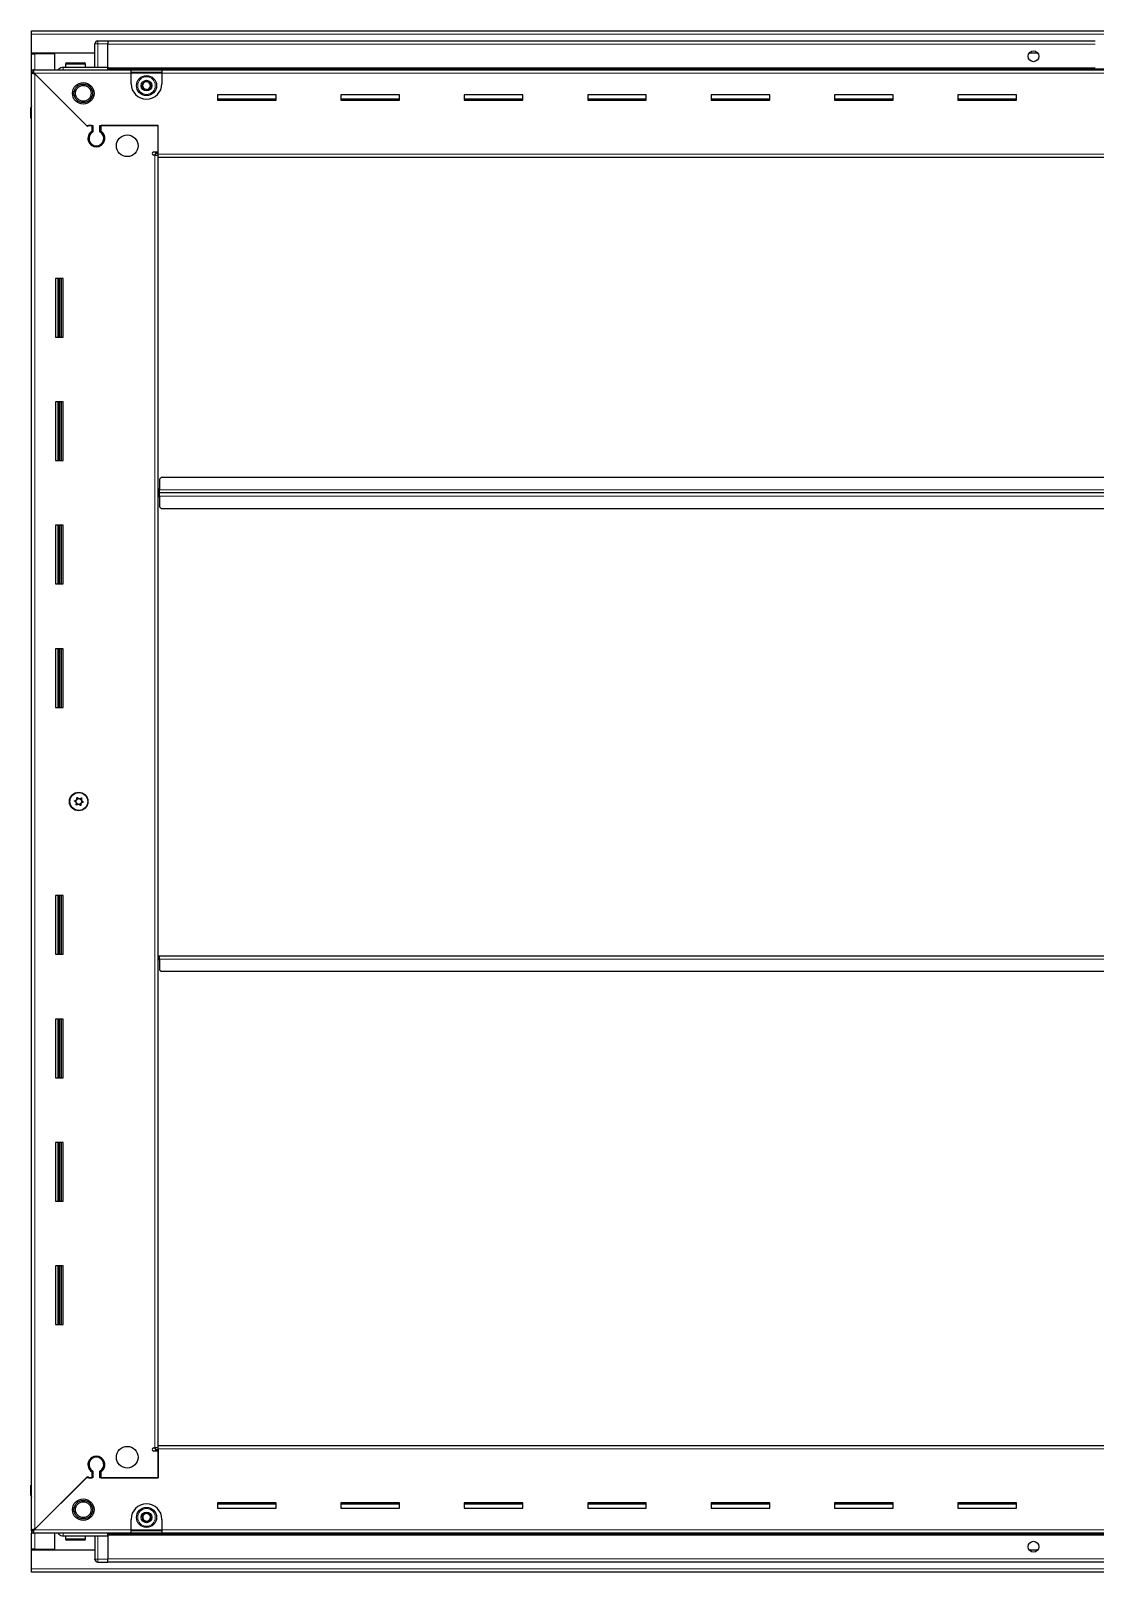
# Model space of a CAD drawing. Header units: millimetres. Extents: x 1219 to 6020, y -1044 to 1906.
# Drawn here: x 4544 to 5234, y 677 to 1676 of the extents above; entities that cross this region are included whole.
import ezdxf

# ---------------------------------------------------------------- set-up
doc = ezdxf.new("R2010")
doc.units = ezdxf.units.MM

msp = doc.modelspace()

# ---------------------------------------------------------------- linework, layer by layer
at = {"color": 7, "linetype": 'Continuous', "lineweight": 25}
for p, q in [((4544.5, 1673.72), (4544.5, 1675.82)), ((4544.5, 1675.82), (5943.5, 1675.82)), ((4544.5, 1661.32), (4544.5, 1673.72)), ((4586.17, 1668.82), (4586.17, 1668.82)), ((4587.5, 1669.32), (4594, 1669.32)), ((4587.5, 1669.32), (4594, 1669.32)), ((4594, 1669.32), (4594, 1669.32)), ((4594, 1669.32), (4594, 1669.32)), ((4594, 1669.32), (4594, 1667.32)), ((5234, 1669.17), (4594, 1669.17)), ((4585.5, 1661.32), (4544.5, 1661.32)), ((4544.5, 1660.82), (4544.5, 1661.32)), ((4544.5, 1660.82), (4546.6, 1660.82)), ((4544.5, 1650.57), (4544.5, 1660.82)), ((4546, 1660.82), (4546, 1661.32)), ((4559.5, 1660.82), (4546.6, 1660.82)), ((4559.5, 1650.57), (4559.5, 1660.82)), ((4585.5, 1652.32), (4585.5, 1667.32)), ((4594, 1652.32), (4594, 1667.32)), ((5196.87, 1661.32), (5191.12, 1661.32)), ((4544.5, 1649.07), (4544.5, 1650.57)), ((4544.5, 1650.57), (4545.5, 1650.57)), ((4544.5, 1648.57), (4544.5, 1649.07)), ((4544.5, 1649.07), (4545.5, 1649.07)), ((4544.5, 704.07), (4544.5, 1648.57)), ((4546, 1648.57), (4544.5, 1648.57)), ((4545.5, 1649.07), (4545.5, 1650.57)), ((4545.5, 1650.57), (4609, 1650.57)), ((4546.1, 1648.47), (4580, 1614.57)), ((4565, 1652.32), (4594, 1652.32)), ((4566.5, 1654.22), (4566.5, 1652.32)), ((4567.3, 1655.02), (4578.7, 1655.02)), ((4579.5, 1652.32), (4579.5, 1654.22)), ((4593.92, 1650.57), (4594, 1652.29)), ((4594, 1652.32), (4594, 1651.82)), ((4594, 1651.17), (5894, 1651.17)), ((4609, 1648.47), (4609, 1650.57)), ((4609, 1650.57), (4629, 1650.57)), ((4609, 1649.07), (4629, 1649.07)), ((4609, 1641.57), (4609, 1648.47)), ((4629, 1650.57), (5859, 1650.57)), ((4629, 1650.57), (4629, 1648.47)), ((4629, 1648.47), (4629, 1641.57)), ((4580.7, 1613.87), (4546.6, 1647.97)), ((4703, 1634.32), (4665, 1634.32)), ((4665, 1634.32), (4665, 1630.82)), ((4703, 1631.57), (4665, 1631.57)), ((4665, 1630.82), (4703, 1630.82)), ((4703, 1630.82), (4703, 1634.32)), ((4783, 1634.32), (4745, 1634.32)), ((4745, 1634.32), (4745, 1630.82)), ((4783, 1631.57), (4745, 1631.57)), ((4745, 1630.82), (4783, 1630.82)), ((4783, 1630.82), (4783, 1634.32)), ((4863, 1634.32), (4825, 1634.32)), ((4825, 1634.32), (4825, 1630.82)), ((4863, 1631.57), (4825, 1631.57)), ((4825, 1630.82), (4863, 1630.82)), ((4863, 1630.82), (4863, 1634.32)), ((4943, 1634.32), (4905, 1634.32)), ((4905, 1634.32), (4905, 1630.82)), ((4943, 1631.57), (4905, 1631.57)), ((4905, 1630.82), (4943, 1630.82)), ((4943, 1630.82), (4943, 1634.32)), ((5023, 1634.32), (4985, 1634.32)), ((4985, 1634.32), (4985, 1630.82)), ((5023, 1631.57), (4985, 1631.57)), ((4985, 1630.82), (5023, 1630.82)), ((5023, 1630.82), (5023, 1634.32)), ((5103, 1634.32), (5065, 1634.32)), ((5065, 1634.32), (5065, 1630.82)), ((5103, 1631.57), (5065, 1631.57)), ((5065, 1630.82), (5103, 1630.82)), ((5103, 1630.82), (5103, 1634.32)), ((5183, 1634.32), (5145, 1634.32)), ((5145, 1634.32), (5145, 1630.82)), ((5183, 1631.57), (5145, 1631.57)), ((5145, 1630.82), (5183, 1630.82)), ((5183, 1630.82), (5183, 1634.32)), ((4544, 1625.82), (4544, 1619.32)), ((4544, 1619.32), (4544, 1625.82)), ((4544, 1619.32), (4544, 1619.32)), ((4544.5, 1619.32), (4544, 1619.32)), ((4544.15, 1619.32), (4544.15, 733.32)), ((4580, 1614.57), (4584.2, 1614.57)), ((4581.4, 1614.57), (4580.7, 1613.87)), ((4583.5, 1614.57), (4581.4, 1614.57)), ((4583.5, 1614.57), (4583.5, 1610.68)), ((4584.2, 1614.57), (4584.2, 1610.29)), ((4588.8, 1614.57), (4626.5, 1614.57)), ((4588.8, 1610.29), (4588.8, 1614.57)), ((4589.5, 1610.68), (4589.5, 1614.57)), ((4626.5, 1614.57), (4589.5, 1614.57)), ((4626.5, 1595.92), (4626.5, 1614.57)), ((4626.5, 1597.32), (4626.5, 1614.57)), ((4584.5, 1601.71), (4584.5, 1600.95)), ((4623.65, 1597.32), (4626.5, 1597.32)), ((4624.4, 1595.32), (4623.65, 1595.32)), ((4624.4, 1595.32), (4626.5, 1595.32)), ((4626.5, 1596.32), (4624.5, 1596.32)), ((4624.5, 1596.32), (4624.5, 1595.32)), ((4626.5, 1593.82), (4626.5, 1595.92)), ((5861.5, 1593.82), (4626.5, 1593.82)), ((4626.5, 758.82), (4626.5, 1593.82)), ((4565, 1515.32), (4560, 1515.32)), ((4560, 1515.32), (4560, 1477.32)), ((4562.15, 1477.32), (4562.15, 1515.32)), ((4563.94, 1477.32), (4563.94, 1515.32)), ((4563.97, 1477.32), (4563.97, 1515.32)), ((4565, 1477.32), (4565, 1515.32)), ((4560, 1477.32), (4565, 1477.32)), ((4565, 1435.32), (4560, 1435.32)), ((4560, 1435.32), (4560, 1397.32)), ((4562.15, 1397.32), (4562.15, 1435.32)), ((4563.94, 1397.32), (4563.94, 1435.32)), ((4563.97, 1397.32), (4563.97, 1435.32)), ((4565, 1397.32), (4565, 1435.32)), ((4560, 1397.32), (4565, 1397.32)), ((4627.5, 1379.17), (4627.25, 1379.17)), ((4627.25, 1379.17), (4627.25, 1376.32)), ((4628.5, 1386.32), (4627.5, 1385.32)), ((4627.5, 1385.32), (4627.5, 1378.42)), ((5859.5, 1386.32), (4628.5, 1386.32)), ((4627.25, 1376.32), (4626.5, 1376.32)), ((4627.25, 1376.32), (4627.25, 1373.47)), ((4627.25, 1373.47), (4627.5, 1373.47)), ((4627.5, 1376.32), (4627.5, 1378.42)), ((4627.5, 1374.22), (4627.5, 1376.32)), ((5860.5, 1376.32), (4627.5, 1376.32)), ((4627.5, 1374.22), (4627.5, 1367.32)), ((4627.5, 1367.32), (4628.5, 1366.32)), ((4628.5, 1366.32), (5859.5, 1366.32)), ((4565, 1355.32), (4560, 1355.32)), ((4560, 1355.32), (4560, 1317.32)), ((4562.15, 1317.32), (4562.15, 1355.32)), ((4563.94, 1317.32), (4563.94, 1355.32)), ((4563.97, 1317.32), (4563.97, 1355.32)), ((4565, 1317.32), (4565, 1355.32)), ((4560, 1317.32), (4565, 1317.32)), ((4565, 1275.32), (4560, 1275.32)), ((4560, 1275.32), (4560, 1237.32)), ((4562.15, 1237.32), (4562.15, 1275.32)), ((4563.94, 1237.32), (4563.94, 1275.32)), ((4563.97, 1237.32), (4563.97, 1275.32)), ((4565, 1237.32), (4565, 1275.32)), ((4560, 1237.32), (4565, 1237.32)), ((4565, 1115.32), (4560, 1115.32)), ((4560, 1115.32), (4560, 1077.32)), ((4562.15, 1077.32), (4562.15, 1115.32)), ((4563.94, 1077.32), (4563.94, 1115.32)), ((4563.97, 1077.32), (4563.97, 1115.32)), ((4565, 1077.32), (4565, 1115.32)), ((4560, 1077.32), (4565, 1077.32)), ((4626.5, 1076.32), (4627.25, 1076.32)), ((4627.25, 1076.32), (4627.25, 1073.47)), ((4627.25, 1073.47), (4627.5, 1073.47)), ((4627.5, 1074.22), (4627.5, 1076.32)), ((4627.5, 1076.32), (5860.5, 1076.32)), ((4627.5, 1074.22), (4627.5, 1067.32)), ((4627.5, 1067.32), (4628.5, 1066.32)), ((4628.5, 1066.32), (5859.5, 1066.32)), ((4565, 1035.32), (4560, 1035.32)), ((4560, 1035.32), (4560, 997.32)), ((4562.15, 997.32), (4562.15, 1035.32)), ((4563.94, 997.32), (4563.94, 1035.32)), ((4563.97, 997.32), (4563.97, 1035.32)), ((4565, 997.32), (4565, 1035.32)), ((4560, 997.32), (4565, 997.32)), ((4565, 955.32), (4560, 955.32)), ((4560, 955.32), (4560, 917.32)), ((4562.15, 917.32), (4562.15, 955.32)), ((4563.94, 917.32), (4563.94, 955.32)), ((4563.97, 917.32), (4563.97, 955.32)), ((4565, 917.32), (4565, 955.32)), ((4560, 917.32), (4565, 917.32)), ((4565, 875.32), (4560, 875.32)), ((4560, 875.32), (4560, 837.32)), ((4562.15, 837.32), (4562.15, 875.32)), ((4563.94, 837.32), (4563.94, 875.32)), ((4563.97, 837.32), (4563.97, 875.32)), ((4565, 837.32), (4565, 875.32)), ((4560, 837.32), (4565, 837.32)), ((4584.5, 751.7), (4584.5, 750.94)), ((4623.65, 757.32), (4624.4, 757.32)), ((4626.5, 755.32), (4623.65, 755.32)), ((4626.5, 757.32), (4624.4, 757.32)), ((4624.5, 757.32), (4624.5, 756.32)), ((4624.5, 756.32), (4626.5, 756.32)), ((4626.5, 756.72), (4626.5, 758.82)), ((4626.5, 758.82), (5861.5, 758.82)), ((4626.5, 756.72), (4626.5, 738.07)), ((4626.5, 738.07), (4626.5, 755.32)), ((4583.5, 741.96), (4583.5, 738.07)), ((4584.2, 742.36), (4584.2, 738.07)), ((4588.8, 738.07), (4588.8, 742.36)), ((4589.5, 738.07), (4589.5, 741.96)), ((4544, 733.32), (4544, 733.32)), ((4544, 726.82), (4544, 733.32)), ((4544, 733.32), (4544, 733.32)), ((4544, 733.32), (4544, 726.82)), ((4544.5, 733.32), (4544, 733.32)), ((4580, 738.07), (4546.1, 704.17)), ((4546.6, 704.67), (4580.7, 738.77)), ((4584.2, 738.07), (4580, 738.07)), ((4580.7, 738.77), (4581.4, 738.07)), ((4581.4, 738.07), (4583.5, 738.07)), ((4626.5, 738.07), (4588.8, 738.07)), ((4589.5, 738.07), (4626.5, 738.07)), ((4544.5, 725.5), (4544.5, 725.5)), ((4703, 721.82), (4665, 721.82)), ((4665, 721.82), (4665, 718.32)), ((4665, 721.07), (4703, 721.07)), ((4703, 718.32), (4703, 721.82)), ((4783, 721.82), (4745, 721.82)), ((4745, 721.82), (4745, 718.32)), ((4745, 721.07), (4783, 721.07)), ((4783, 718.32), (4783, 721.82)), ((4863, 721.82), (4825, 721.82)), ((4825, 721.82), (4825, 718.32)), ((4825, 721.07), (4863, 721.07)), ((4863, 718.32), (4863, 721.82)), ((4943, 721.82), (4905, 721.82)), ((4905, 721.82), (4905, 718.32)), ((4905, 721.07), (4943, 721.07)), ((4943, 718.32), (4943, 721.82)), ((5023, 721.82), (4985, 721.82)), ((4985, 721.82), (4985, 718.32)), ((4985, 721.07), (5023, 721.07)), ((5023, 718.32), (5023, 721.82)), ((5103, 721.82), (5065, 721.82)), ((5065, 721.82), (5065, 718.32)), ((5065, 721.07), (5103, 721.07)), ((5103, 718.32), (5103, 721.82)), ((5183, 721.82), (5145, 721.82)), ((5145, 721.82), (5145, 718.32)), ((5145, 721.07), (5183, 721.07)), ((5183, 718.32), (5183, 721.82)), ((4609, 704.17), (4609, 711.07)), ((4629, 711.07), (4629, 704.17)), ((4665, 718.32), (4703, 718.32)), ((4745, 718.32), (4783, 718.32)), ((4825, 718.32), (4863, 718.32)), ((4905, 718.32), (4943, 718.32)), ((4985, 718.32), (5023, 718.32)), ((5065, 718.32), (5103, 718.32)), ((5145, 718.32), (5183, 718.32)), ((4544.5, 703.57), (4544.5, 704.07)), ((4546, 704.07), (4544.5, 704.07)), ((4544.5, 703.57), (4544.5, 702.07)), ((4545.5, 703.57), (4544.5, 703.57)), ((4544.5, 691.82), (4544.5, 702.07)), ((4545.5, 702.07), (4544.5, 702.07)), ((4545.5, 703.57), (4545.5, 702.07)), ((4609, 702.07), (4545.5, 702.07)), ((4559.5, 691.82), (4559.5, 702.07)), ((4565, 700.32), (4594, 700.32)), ((4566.5, 700.32), (4566.5, 698.42)), ((4579.5, 698.42), (4579.5, 700.32)), ((4585.5, 700.32), (4585.5, 685.32)), ((4594, 700.36), (4593.92, 702.07)), ((5894, 701.47), (4594, 701.47)), ((4594, 700.32), (4594, 700.82)), ((4594, 700.32), (4594, 685.32)), ((4609, 702.07), (4609, 704.17)), ((4629, 703.57), (4609, 703.57)), ((4629, 702.07), (4609, 702.07)), ((4629, 704.17), (4629, 702.07)), ((5859, 702.07), (4629, 702.07)), ((4546.6, 691.82), (4544.5, 691.82)), ((4544.5, 691.32), (4544.5, 691.82)), ((4544.5, 678.92), (4544.5, 691.32)), ((4544.5, 691.32), (4585.5, 691.32)), ((4546, 691.32), (4546, 691.82)), ((4546.6, 691.82), (4559.5, 691.82)), ((4571.07, 697.62), (4567.3, 697.62)), ((4578.7, 697.62), (4571.07, 697.62)), ((5191.12, 691.32), (5196.87, 691.32)), ((4585.5, 685.32), (4585.5, 685.32)), ((4587.5, 683.32), (4594, 683.32)), ((4587.5, 683.32), (4594, 683.32)), ((4594, 683.32), (4594, 685.32)), ((4594, 683.47), (5894, 683.47)), ((4594, 683.32), (4594, 683.32)), ((4544.5, 676.82), (4544.5, 678.92)), ((5943.5, 676.82), (4544.5, 676.82))]:
    msp.add_line(p, q, dxfattribs=at)
at = {"color": 8, "linetype": 'Continuous', "lineweight": 18}
for p, q in [((5943.5, 1673.72), (4544.5, 1673.72)), ((4587.5, 1669.32), (4587.5, 1667.32)), ((4546.6, 1660.82), (4546.6, 1661.32)), ((4546.6, 1650.57), (4546.6, 1660.82)), ((4585.5, 1667.32), (4587.5, 1667.32)), ((4587.5, 1667.32), (4587.5, 1652.32)), ((4594, 1667.32), (4587.5, 1667.32)), ((5234, 1667.17), (4594, 1667.17)), ((4609, 1648.47), (4546.1, 1648.47)), ((4566.5, 1654.22), (4579.5, 1654.22)), ((5234, 1651.82), (4594, 1651.82)), ((5894, 1650.59), (4594, 1650.59)), ((4609, 1648.47), (4629, 1648.47)), ((5859, 1648.47), (4629, 1648.47)), ((4546.6, 1647.97), (4546.6, 704.67)), ((4544.5, 1625.82), (4544, 1625.82)), ((4624.4, 757.32), (4624.4, 1595.32)), ((4626.5, 1595.92), (5861.5, 1595.92)), ((4561.5, 1515.32), (4561.5, 1477.32)), ((4562.73, 1515.32), (4562.73, 1477.32)), ((4561.5, 1435.32), (4561.5, 1397.32)), ((4562.73, 1435.32), (4562.73, 1397.32)), ((5860.5, 1378.42), (4627.5, 1378.42)), ((4627.5, 1374.22), (5860.5, 1374.22)), ((4561.5, 1355.32), (4561.5, 1317.32)), ((4562.73, 1355.32), (4562.73, 1317.32)), ((4561.5, 1275.32), (4561.5, 1237.32)), ((4562.73, 1275.32), (4562.73, 1237.32)), ((4561.5, 1115.32), (4561.5, 1077.32)), ((4562.73, 1115.32), (4562.73, 1077.32)), ((4627.5, 1074.22), (5860.5, 1074.22)), ((4561.5, 1035.32), (4561.5, 997.32)), ((4562.73, 1035.32), (4562.73, 997.32)), ((4561.5, 955.32), (4561.5, 917.32)), ((4562.73, 955.32), (4562.73, 917.32)), ((4561.5, 875.32), (4561.5, 837.32)), ((4562.73, 875.32), (4562.73, 837.32)), ((5861.5, 756.72), (4626.5, 756.72)), ((4544.5, 726.82), (4544, 726.82)), ((4546.1, 704.17), (4609, 704.17)), ((4546.6, 691.82), (4546.6, 702.07)), ((4587.5, 685.32), (4587.5, 700.32)), ((4594, 702.06), (5894, 702.06)), ((4594, 700.82), (5894, 700.82)), ((4629, 704.17), (4609, 704.17)), ((4629, 704.17), (5859, 704.17)), ((4546.6, 691.32), (4546.6, 691.82)), ((4570.8, 698.42), (4566.5, 698.42)), ((4579.5, 698.42), (4570.8, 698.42)), ((4585.5, 685.32), (4587.5, 685.32)), ((4587.5, 683.32), (4587.5, 685.32)), ((4594, 685.32), (4587.5, 685.32)), ((4594, 685.47), (5894, 685.47)), ((5943.5, 678.92), (4544.5, 678.92))]:
    msp.add_line(p, q, dxfattribs=at)
at = {"color": 7, "linetype": 'Continuous', "lineweight": 25, "flags": 128}
msp.add_lwpolyline([(4585.64, 684.57), (4585.53, 684.93), (4585.5, 685.32)], dxfattribs=at)
at = {"color": 7, "linetype": 'Continuous', "lineweight": 25}
for centre, radius in [((5194, 1659.32), 3.5), ((4578, 1635.32), 7), ((4578, 1635.32), 6.03), ((4578, 1635.32), 5.1), ((4619, 1640.32), 6.5), ((4619, 1640.32), 3.46), ((4606.5, 1601.32), 7), ((4575, 1176.32), 6), ((4575.15, 1176.32), 5.79), ((4575.15, 1176.32), 1.85), ((4606.5, 751.32), 7), ((4578, 717.32), 7), ((4578, 717.32), 6.02), ((4578, 717.32), 5.1), ((4619, 712.32), 6.5), ((4619, 712.32), 3.46), ((5194, 693.32), 3.5)]:
    msp.add_circle(centre, radius, dxfattribs=at)
at = {"color": 8, "linetype": 'Continuous', "lineweight": 18}
for centre in [(4619, 1640.32), (4619, 712.32)]:
    msp.add_circle(centre, 5.7, dxfattribs=at)
at = {"color": 7, "linetype": 'Continuous', "lineweight": 25}
for centre, radius, start, end in [((4587.5, 1667.32), 2, 90, 180), ((4587.5, 1667.32), 2, 90, 131.40962), ((4567.3, 1654.22), 0.8, 90, 180), ((4578.7, 1654.22), 0.8, 0, 90), ((4585.3, 1652.52), 0.2, 270, 0), ((4619, 1641.57), 10, 180, 270), ((4619, 1640.32), 2.5, 134.01559, 194.01559), ((4619, 1640.32), 2.5, 194.01559, 254.01559), ((4619, 1640.32), 2.5, 74.01559, 134.01559), ((4619, 1640.32), 2.5, 254.01559, 314.01559), ((4619, 1641.57), 10, 270, 0), ((4619, 1640.32), 2.5, 14.01559, 74.01559), ((4619, 1640.32), 2.5, 314.01559, 14.01559), ((4546, 1625.82), 2, 138.59038, 180), ((4586.5, 1606.07), 5.5, 123.05573, 56.94427), ((4586.5, 1606.07), 4.8, 118.63099, 61.36901), ((4623.65, 1596.32), 1, 90, 270), ((4586.5, 746.57), 5.5, 303.05573, 236.94427), ((4586.5, 746.57), 4.8, 298.63099, 241.36901), ((4623.65, 756.32), 1, 90, 270), ((4546, 726.82), 2, 180, 199.56674), ((4546, 726.82), 2, 180, 221.39416), ((4546, 726.82), 2, 213.78451, 221.40962), ((4619, 711.07), 10, 90, 180), ((4619, 711.07), 10, 0, 90), ((4619, 712.32), 2.5, 127.47401, 187.47401), ((4619, 712.32), 2.5, 187.47401, 247.47401), ((4619, 712.32), 2.5, 67.47401, 127.47401), ((4619, 712.32), 2.5, 247.47401, 307.47401), ((4619, 712.32), 2.5, 7.47401, 67.47401), ((4619, 712.32), 2.5, 307.47401, 7.47401), ((4585.3, 700.12), 0.2, 0, 90), ((4567.3, 698.42), 0.8, 180, 270), ((4578.7, 698.42), 0.8, 270, 360), ((4587.5, 685.32), 2, 180, 270)]:
    msp.add_arc(centre, radius, start, end, dxfattribs=at)
for points, knots in [([(4544.5, 1648.57), (4544.52, 1648.53), (4544.57, 1648.44), (4544.97, 1648.3), (4545.52, 1648.17), (4546.1, 1648.06), (4546.47, 1648), (4546.6, 1647.97)], [0, 0, 0, 0, 0.2302553, 0.4485219, 0.6667858, 0.8850496, 1, 1, 1, 1]), ([(4546.1, 1648.47), (4546.05, 1648.73), (4545.96, 1649.22), (4545.83, 1649.86), (4545.7, 1650.33), (4545.58, 1650.55), (4545.52, 1650.57), (4545.5, 1650.57)], [0, 0, 0, 0, 0.230255, 0.448522, 0.666786, 0.88505, 1, 1, 1, 1]), ([(4561.78, 1650.57), (4561.9, 1650.77), (4562.29, 1651.42), (4563.44, 1652.13), (4564.48, 1652.26), (4565, 1652.32)], [0, 0, 0, 0, 0.18225, 0.591125, 1, 1, 1, 1]), ([(4594, 1652.32), (4594, 1652.29), (4594, 1652.21), (4594, 1651.59), (4594, 1651.01), (4594, 1650.62), (4594, 1650.59)], [0, 0, 0, 0, 0.324279, 0.648558, 0.972836, 1, 1, 1, 1]), ([(4616.22, 1641.12), (4616.59, 1641.48), (4617.29, 1642.15), (4617.98, 1642.81), (4618.3, 1643.12)], [0, 0, 0, 0, 0.534686, 1, 1, 1, 1]), ([(4616.92, 1638.32), (4616.84, 1638.65), (4616.64, 1639.45), (4616.4, 1640.42), (4616.25, 1641), (4616.22, 1641.12)], [0, 0, 0, 0, 0.362901, 0.866875, 1, 1, 1, 1]), ([(4618.3, 1643.12), (4618.79, 1642.98), (4619.72, 1642.72), (4620.64, 1642.45), (4621.07, 1642.33)], [0, 0, 0, 0, 0.534686, 1, 1, 1, 1]), ([(4621.77, 1639.53), (4621.4, 1639.17), (4620.71, 1638.5), (4620.02, 1637.83), (4619.69, 1637.52)], [0, 0, 0, 0, 0.534686, 1, 1, 1, 1]), ([(4621.07, 1642.33), (4621.1, 1642.21), (4621.25, 1641.63), (4621.49, 1640.66), (4621.69, 1639.86), (4621.77, 1639.53)], [0, 0, 0, 0, 0.1331247, 0.6370994, 1, 1, 1, 1]), ([(4619.69, 1637.52), (4619.2, 1637.66), (4618.27, 1637.93), (4617.35, 1638.19), (4616.92, 1638.32)], [0, 0, 0, 0, 0.534686, 1, 1, 1, 1]), ([(4576.78, 1178.6), (4576.77, 1178.6), (4576.75, 1178.61), (4576.69, 1178.61), (4576.55, 1178.57), (4576.2, 1178.4), (4575.72, 1178.15), (4575.09, 1178.19), (4574.65, 1178.47), (4574.34, 1178.71), (4574.15, 1178.85), (4574.06, 1178.88), (4574.02, 1178.89), (4573.99, 1178.87), (4573.96, 1178.85), (4573.93, 1178.79), (4573.88, 1178.53), (4573.88, 1178.05), (4573.7, 1177.36), (4573.11, 1176.98), (4572.66, 1176.82), (4572.42, 1176.7), (4572.37, 1176.64), (4572.36, 1176.61), (4572.36, 1176.58), (4572.37, 1176.55), (4572.4, 1176.51), (4572.46, 1176.46), (4572.64, 1176.32), (4572.96, 1176.11), (4573.36, 1175.79), (4573.59, 1175.2), (4573.51, 1174.66), (4573.46, 1174.28), (4573.47, 1174.13), (4573.49, 1174.07), (4573.51, 1174.05), (4573.55, 1174.03), (4573.6, 1174.04), (4573.74, 1174.08), (4574.09, 1174.25), (4574.57, 1174.49), (4575.2, 1174.46), (4575.64, 1174.18), (4575.95, 1173.94), (4576.14, 1173.8), (4576.23, 1173.77), (4576.27, 1173.76), (4576.31, 1173.77), (4576.33, 1173.8), (4576.36, 1173.86), (4576.41, 1174.12), (4576.41, 1174.6), (4576.59, 1175.29), (4577.19, 1175.67), (4577.63, 1175.82), (4577.87, 1175.95), (4577.92, 1176), (4577.93, 1176.03), (4577.93, 1176.06), (4577.92, 1176.1), (4577.89, 1176.13), (4577.84, 1176.19), (4577.65, 1176.33), (4577.33, 1176.53), (4576.94, 1176.86), (4576.7, 1177.45), (4576.78, 1177.98), (4576.83, 1178.37), (4576.83, 1178.52), (4576.8, 1178.57), (4576.79, 1178.59), (4576.78, 1178.6)], [0, 0, 0, 0, 0.002009, 0.00442, 0.009365, 0.025528, 0.067705, 0.095786, 0.124646, 0.150342, 0.160519, 0.163394, 0.165697, 0.167245, 0.168874, 0.17077, 0.178606, 0.211994, 0.249994, 0.287995, 0.321383, 0.329219, 0.331115, 0.332744, 0.334292, 0.336217, 0.338535, 0.341318, 0.349662, 0.375358, 0.404217, 0.432298, 0.474475, 0.490639, 0.496669, 0.49844, 0.5, 0.502009, 0.50442, 0.509365, 0.525528, 0.567705, 0.595786, 0.624646, 0.650342, 0.660519, 0.663394, 0.665697, 0.667245, 0.668874, 0.67077, 0.678606, 0.711994, 0.749994, 0.787995, 0.821383, 0.829219, 0.831115, 0.832744, 0.834292, 0.836217, 0.838535, 0.841318, 0.849662, 0.875358, 0.904217, 0.932298, 0.974475, 0.990639, 0.996669, 0.99844, 1, 1, 1, 1]), ([(4616.33, 713.43), (4616.43, 713.51), (4616.9, 713.87), (4617.69, 714.48), (4618.35, 714.98), (4618.62, 715.19)], [0, 0, 0, 0, 0.133125, 0.637099, 1, 1, 1, 1]), ([(4616.7, 710.57), (4616.64, 711.08), (4616.51, 712.03), (4616.39, 712.99), (4616.33, 713.43)], [0, 0, 0, 0, 0.534686, 1, 1, 1, 1]), ([(4619.37, 709.46), (4618.89, 709.66), (4618, 710.03), (4617.12, 710.4), (4616.7, 710.57)], [0, 0, 0, 0, 0.534686, 1, 1, 1, 1]), ([(4618.62, 715.19), (4619.1, 714.99), (4619.99, 714.62), (4620.87, 714.25), (4621.29, 714.08)], [0, 0, 0, 0, 0.534686, 1, 1, 1, 1]), ([(4621.66, 711.22), (4621.39, 711.01), (4620.74, 710.51), (4619.95, 709.9), (4619.47, 709.54), (4619.37, 709.46)], [0, 0, 0, 0, 0.3629006, 0.8668753, 1, 1, 1, 1]), ([(4621.29, 714.08), (4621.35, 713.57), (4621.48, 712.61), (4621.6, 711.66), (4621.66, 711.22)], [0, 0, 0, 0, 0.534686, 1, 1, 1, 1]), ([(4546.6, 704.67), (4546.34, 704.63), (4545.85, 704.54), (4545.21, 704.4), (4544.74, 704.27), (4544.52, 704.16), (4544.5, 704.1), (4544.5, 704.07)], [0, 0, 0, 0, 0.2302553, 0.4485219, 0.6667858, 0.8850496, 1, 1, 1, 1]), ([(4545.5, 702.07), (4545.54, 702.1), (4545.63, 702.15), (4545.76, 702.55), (4545.9, 703.1), (4546.01, 703.68), (4546.07, 704.05), (4546.1, 704.17)], [0, 0, 0, 0, 0.230255, 0.448522, 0.666786, 0.88505, 1, 1, 1, 1]), ([(4561.78, 702.07), (4561.9, 701.87), (4562.29, 701.22), (4563.44, 700.51), (4564.48, 700.39), (4565, 700.32)], [0, 0, 0, 0, 0.18225, 0.591125, 1, 1, 1, 1]), ([(4594, 700.32), (4594, 700.36), (4594, 700.44), (4594, 701.06), (4594, 701.62), (4594, 701.99), (4594, 702)], [0, 0, 0, 0, 0.3302672, 0.6605344, 0.9908016, 1, 1, 1, 1])]:
    msp.add_open_spline(points, degree=3, knots=knots, dxfattribs=at)
for points in [[(4546.1, 1648.47), (4546.05, 1648.55), (4545.95, 1648.71), (4545.8, 1648.91), (4545.65, 1649.05), (4545.55, 1649.06), (4545.5, 1649.07)], [(4546, 1648.57), (4546, 1648.52), (4546.02, 1648.42), (4546.16, 1648.27), (4546.36, 1648.12), (4546.52, 1648.02), (4546.6, 1647.97)], [(4545.5, 703.57), (4545.55, 703.58), (4545.65, 703.6), (4545.8, 703.74), (4545.95, 703.94), (4546.05, 704.09), (4546.1, 704.17)], [(4546.6, 704.67), (4546.52, 704.62), (4546.36, 704.52), (4546.16, 704.37), (4546.02, 704.22), (4546, 704.12), (4546, 704.07)]]:
    msp.add_open_spline(points, degree=3, dxfattribs=at)
at = {"color": 8, "linetype": 'Continuous', "lineweight": 18}
for points in [[(4565, 1652.32), (4565, 1652.28), (4565, 1652.2), (4565, 1651.77), (4565, 1651.31), (4565, 1650.9), (4565, 1650.63), (4565, 1650.57)], [(4565, 700.32), (4565, 700.37), (4565, 700.44), (4565, 700.88), (4565, 701.33), (4565, 701.75), (4565, 702.02), (4565, 702.07)]]:
    msp.add_open_spline(points, degree=3, knots=[0, 0, 0, 0, 0.359753, 0.553414, 0.751185, 0.948956, 1, 1, 1, 1], dxfattribs=at)

doc.saveas('drawing.dxf')
